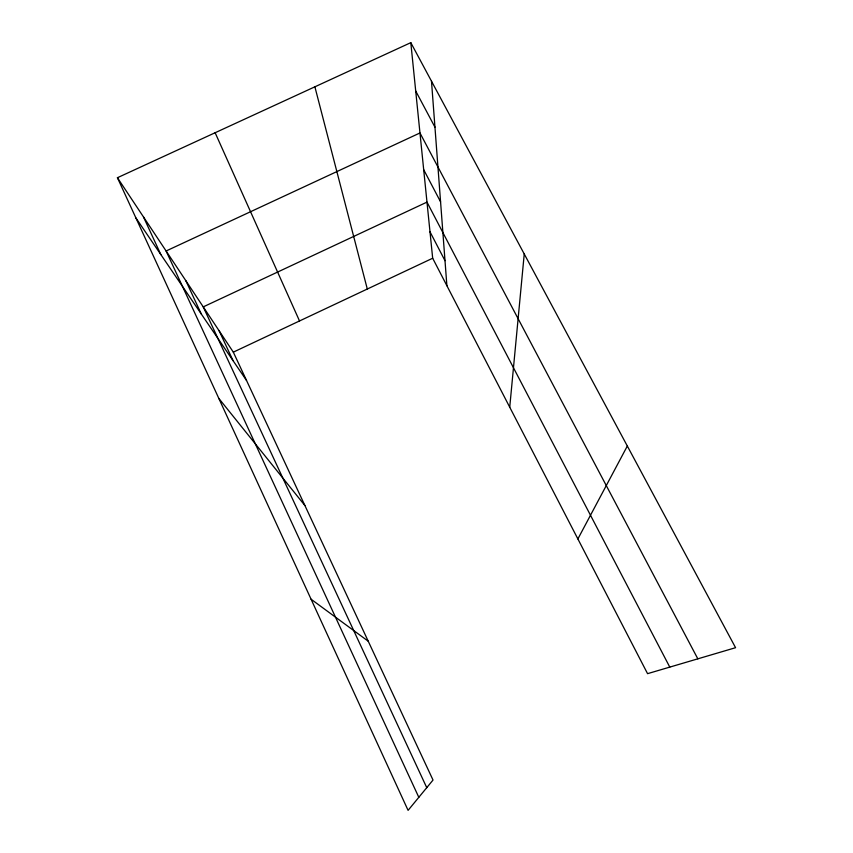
<?xml version="1.0" encoding="UTF-8"?>
<svg xmlns="http://www.w3.org/2000/svg" width="853" height="853" viewBox="0 0 853 853"><rect width="100%" height="100%" fill="white"/><g stroke="black" fill="none" stroke-linecap="round" stroke-linejoin="round"><path stroke-width="1.28" d="M509.731 407.222L524.243 253.981M577.876 538.947L627.328 446.023M233.317 352.15L432.674 258.235L410.805 42.65L117.426 177.723L408.086 810.35L433.025 780.047L233.317 352.15L117.426 177.723M311.089 599.232L368.229 641.211M218.826 398.426L304.894 505.52M135.904 217.941L246.517 380.449M410.805 42.65L735.574 647.694L647.566 673.667L432.674 258.235M415.71 91.015L434.955 127.161M697.829 658.836L419.964 132.961L166.1 250.985L418.812 797.31M423.685 169.694L440.574 201.841M669.786 667.11L426.98 202.118L203.238 306.888L426.756 787.671M429.987 231.771L444.999 260.677M219.146 330.825L233.029 360.616M185.837 280.69L201.276 313.979M143.507 216.993L160.854 254.599M215.137 132.737L299.52 320.963M314.885 86.814L367.302 289.039M431.49 81.184L446.887 285.723"/></g></svg>
